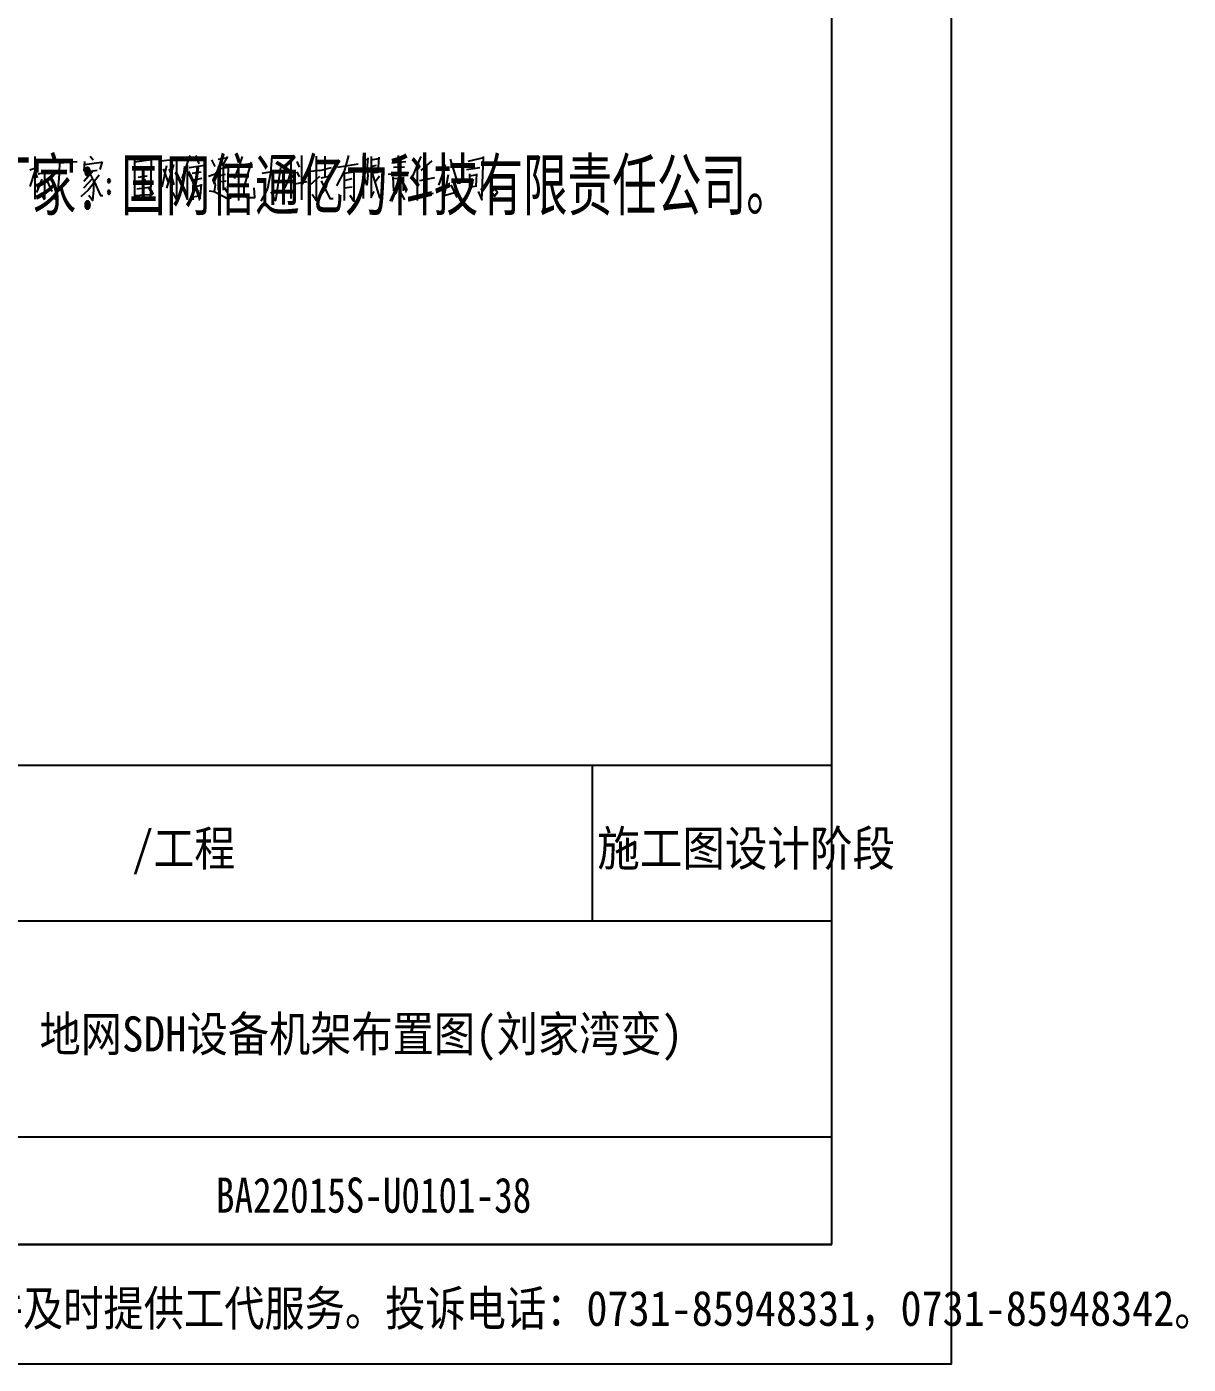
# Model space of a CAD drawing. Header units: metres. Extents: x 17 to 1264, y 17 to 859.
# Drawn here: x 988.5 to 1263.5, y 16.9 to 333.4 of the extents above; entities that cross this region are included whole.
import ezdxf

# ---------------------------------------------------------------- set-up
doc = ezdxf.new("R2010")
doc.units = ezdxf.units.M
for name, color, linetype in [('LINES', 7, 'Continuous'), ('POLYLINES', 4, 'Continuous'), ('RECTS', 7, 'Continuous'), ('TEXTS', 3, 'Continuous')]:
    doc.layers.add(name, color=color, linetype=linetype)

msp = doc.modelspace()

# ---------------------------------------------------------------- linework, layer by layer
at = {"layer": 'LINES'}
for p, q in [((1179.14, 45.22), (1179.14, 830.45)), ((990.43, 302.69), (990.43, 292.61)), ((991.72, 301.39), (993.74, 301.82)), ((996.33, 301.25), (1000.51, 301.54)), ((1002.23, 301.54), (1002.09, 299.23)), ((1002.23, 300.82), (1006.27, 301.39)), ((1003.53, 302.83), (1004.25, 301.97)), ((1006.41, 301.54), (1005.83, 299.66)), ((1014.04, 302.54), (1014.04, 292.61)), ((1014.04, 302.4), (1014.04, 293.04)), ((1018.07, 301.97), (1014.04, 301.39)), ((1017.93, 293.18), (1018.07, 302.4)), ((1020.23, 302.54), (1020.23, 293.18)), ((1020.23, 301.68), (1023.98, 302.11)), ((1023.26, 300.82), (1021.67, 295.2)), ((1027.15, 302.98), (1025.27, 297.5)), ((1028.59, 302.98), (1029.31, 300.96)), ((1032.33, 301.97), (1033.05, 300.38)), ((1033.91, 302.11), (1035.79, 302.4)), ((1034.63, 301.25), (1035.21, 300.1)), ((1036.07, 302.69), (1034.92, 300.67)), ((1039.82, 300.82), (1041.69, 301.1)), ((1051.91, 302.69), (1050.04, 300.67)), ((1051.05, 301.54), (1051.05, 292.75)), ((1052.49, 301.54), (1053.07, 300.24)), ((1053.64, 302.98), (1053.64, 292.46)), ((1059.11, 302.83), (1059.11, 297.94)), ((1062.14, 300.24), (1067.03, 300.96)), ((1068.19, 302.83), (1068.19, 292.75)), ((1068.19, 301.97), (1069.34, 302.11)), ((1069.34, 302.4), (1069.05, 299.66)), ((1070.06, 301.97), (1071.93, 302.26)), ((1074.95, 301.25), (1078.27, 301.54)), ((1076.54, 298.8), (1076.54, 302.98)), ((1081.87, 302.69), (1079.85, 298.08)), ((1084.46, 301.68), (1081.87, 299.38)), ((1096.7, 302.4), (1092.95, 301.54)), ((991.15, 300.1), (989.27, 299.52)), ((990.43, 299.23), (989.27, 295.63)), ((990.43, 299.23), (991, 297.65)), ((991.29, 298.66), (994.46, 299.23)), ((992.87, 292.61), (992.87, 298.94)), ((1004.39, 299.38), (1002.09, 296.78)), ((1002.67, 299.09), (1005.26, 299.52)), ((1003.53, 298.51), (1004.39, 296.93)), ((1004.39, 296.64), (1005.69, 298.37)), ((1014.76, 299.95), (1017.35, 300.24)), ((1017.07, 298.08), (1014.91, 297.79)), ((1016.06, 300.1), (1016.06, 295.34)), ((1021.67, 300.53), (1020.52, 295.49)), ((1020.81, 299.81), (1021.96, 296.78)), ((1022.25, 299.81), (1023.4, 296.06)), ((1026.57, 300.67), (1026.57, 292.46)), ((1027, 300.1), (1030.75, 300.67)), ((1027.72, 298.8), (1029.88, 299.09)), ((1031.61, 298.08), (1033.19, 298.66)), ((1033.91, 300.38), (1033.91, 294.77)), ((1033.91, 299.81), (1036.22, 300.24)), ((1034.35, 298.22), (1035.64, 298.51)), ((1035.07, 300.1), (1035.07, 294.77)), ((1038.67, 300.1), (1038.67, 292.32)), ((1044.28, 298.8), (1048.46, 299.52)), ((1049.75, 298.94), (1052.06, 299.38)), ((1051.05, 298.66), (1051.91, 297.36)), ((1052.49, 299.09), (1053.07, 297.94)), ((1055.66, 296.06), (1057.96, 298.08)), ((1055.8, 299.23), (1057.96, 299.52)), ((1057.96, 299.38), (1060.7, 300.1)), ((1058.25, 297.65), (1060.12, 298.08)), ((1063.72, 299.23), (1063.72, 292.32)), ((1063.72, 298.8), (1066.03, 299.09)), ((1070.06, 300.38), (1071.35, 300.67)), ((1072.07, 298.08), (1071.07, 296.64)), ((1074.09, 298.51), (1078.99, 298.94)), ((1075.24, 297.94), (1075.39, 294.62)), ((1077.98, 300.24), (1075.39, 300.1)), ((1075.39, 297.5), (1077.69, 297.65)), ((1077.69, 297.94), (1077.69, 294.62)), ((1081, 300.67), (1081, 292.32)), ((1081.58, 297.07), (1085.18, 297.79)), ((1083.31, 293.76), (1083.31, 300.67)), ((1088.35, 298.37), (1087.34, 293.47)), ((1092.67, 299.66), (1095.83, 300.1)), ((1093.39, 298.66), (1093.39, 294.77)), ((1095.11, 298.37), (1093.39, 298.08)), ((1094.97, 295.78), (1095.11, 298.66)), ((992.15, 297.36), (990.86, 294.19)), ((993.31, 297.07), (994.46, 294.48)), ((1004.11, 297.5), (1001.95, 295.2)), ((1008.14, 296.93), (1007.99, 296.93)), ((1014.62, 295.06), (1017.5, 295.49)), ((1016.35, 297.36), (1017.07, 296.21)), ((1030.03, 297.5), (1027.72, 297.07)), ((1027.87, 296.06), (1027.87, 292.46)), ((1027.87, 295.49), (1029.74, 295.92)), ((1029.88, 296.21), (1029.59, 293.47)), ((1034.35, 296.78), (1035.79, 296.93)), ((1051.63, 296.21), (1054.94, 296.78)), ((1063.72, 297.07), (1065.59, 297.5)), ((1065.59, 295.49), (1063.72, 295.2)), ((1076.83, 294.62), (1077.98, 292.46)), ((1088.92, 296.06), (1090.36, 293.04)), ((1093.39, 295.49), (1095.11, 295.78)), ((992.87, 292.46), (991.87, 294.05)), ((1008.14, 294.19), (1007.99, 294.19)), ((1014.04, 293.47), (1017.79, 293.76)), ((1027.87, 293.18), (1029.74, 293.47)), ((1036.36, 292.75), (1036.94, 293.04)), ((1081.72, 293.47), (1084.89, 294.05)), ((1086.91, 293.33), (1089.79, 294.19)), ((668.87, 158.69), (1179.07, 158.69)), ((1122.47, 121.82), (1122.47, 158.83)), ((1179.07, 158.69), (1179.07, 45.22)), ((668.87, 121.82), (1179.07, 121.82)), ((935.13, 70.7), (1179.07, 70.7)), ((87.76, 45.22), (1179.14, 45.22)), ((1179.07, 45.22), (668.87, 45.22))]:
    msp.add_line(p, q, dxfattribs=at)
at = {"layer": 'POLYLINES'}
for points in [[(996.33, 301.68), (996.19, 298.51), (995.9, 294.91), (995.18, 292.46)], [(1023.98, 302.69), (1023.98, 292.61), (1023.11, 294.19)], [(1039.53, 302.69), (1038.67, 300.1), (1037.66, 297.5)], [(1041.69, 301.39), (1039.96, 295.49), (1039.96, 294.05), (1040.68, 293.04), (1042.55, 293.04), (1042.41, 295.34)], [(1046.59, 302.83), (1046.3, 298.8), (1045.58, 295.06), (1043.99, 292.18)], [(1057.1, 302.83), (1057.1, 292.32), (1056.09, 293.76)], [(1064.73, 302.98), (1063.72, 299.23), (1061.85, 295.78)], [(1070.06, 302.69), (1070.06, 293.04), (1070.78, 294.48)], [(1071.93, 302.54), (1071.64, 298.94), (1070.06, 298.8)], [(1087.63, 300.82), (1086.76, 297.94), (1086.04, 295.92)], [(1088.78, 302.11), (1090.51, 296.5), (1091.23, 296.5)], [(1095.4, 294.48), (1096.27, 292.46), (1096.41, 294.19), (1096.7, 302.69)], [(1033.34, 298.94), (1032.91, 296.93), (1033.19, 296.06), (1032.91, 294.48)], [(1036.22, 300.53), (1036.07, 294.19), (1035.35, 295.34)], [(1048.6, 300.1), (1047.45, 292.32), (1046.44, 294.34)], [(1051.05, 299.23), (1050.47, 297.22), (1049.61, 295.2)], [(1060.12, 298.37), (1059.4, 295.49), (1058.54, 294.19), (1057.24, 292.32)], [(1066.03, 299.38), (1066.03, 292.18), (1065.16, 293.47)], [(1069.05, 299.66), (1069.34, 298.22), (1069.05, 296.06), (1068.62, 297.5)], [(1070.35, 298.8), (1072.07, 293.04), (1072.79, 293.04)], [(1004.39, 296.35), (1003.1, 294.77), (1001.37, 293.18)], [(1004.39, 296.93), (1004.39, 294.77), (1004.11, 292.32), (1003.24, 293.47)], [(1004.54, 296.78), (1005.98, 293.47), (1006.55, 293.47)], [(1008.4, 296.96), (1008.02, 297.44), (1007.64, 296.96)], [(1007.64, 296.96), (1008.02, 296.49), (1008.4, 296.96)], [(1008.4, 294.25), (1008.02, 294.72), (1007.64, 294.25)], [(1008.31, 296.96), (1008.02, 297.32), (1007.74, 296.96)], [(1007.74, 296.96), (1008.02, 296.61), (1008.31, 296.96)], [(1008.31, 294.25), (1008.02, 294.6), (1007.74, 294.25)], [(1008.21, 296.96), (1008.02, 297.2), (1007.83, 296.96)], [(1007.83, 296.96), (1008.02, 296.73), (1008.21, 296.96)], [(1008.21, 294.25), (1008.02, 294.48), (1007.83, 294.25)], [(1031.75, 294.62), (1032.91, 294.48), (1036.36, 292.61)], [(1058.25, 296.93), (1060.27, 292.75), (1061.13, 292.75)], [(1076.68, 296.35), (1075.96, 294.05), (1074.52, 292.18)], [(1100.05, 294.25), (1099.3, 295.19), (1098.54, 294.25)], [(1099.96, 294.25), (1099.3, 295.07), (1098.64, 294.25)], [(1007.64, 294.25), (1008.02, 293.77), (1008.4, 294.25)], [(1007.74, 294.25), (1008.02, 293.89), (1008.31, 294.25)], [(1007.83, 294.25), (1008.02, 294.01), (1008.21, 294.25)], [(1017.93, 292.9), (1017.93, 293.18), (1017.79, 293.76)], [(1098.54, 294.25), (1099.3, 293.3), (1100.05, 294.25)], [(1098.64, 294.25), (1099.3, 293.42), (1099.96, 294.25)]]:
    msp.add_lwpolyline(points, dxfattribs=at)
at = {"layer": 'RECTS'}
msp.add_lwpolyline([(16.84, 858.82), (1207.43, 858.82), (1207.43, 16.85), (16.84, 16.85)], dxfattribs=at)

# ---------------------------------------------------------------- texts
at = {"layer": 'TEXTS'}
for s, height, width, p in [('，对桃江西变，中标厂家：国网信通亿力科技有限责任公司。', 11.88, 0.684537, (884.01, 290.09)), ('/工程', 8.3, 0.897436, (1013.47, 134.81)), ('施工图设计阶段', 8.3, 0.933333, (1123.63, 134.81)), ('地网SDH设备机架布置图(刘家湾变)', 8.3, 0.904167, (991.58, 90.89)), ('BA22015S-U0101-38', 8.3, 0.777778, (1033.34, 52.73)), ('服务承诺：接到您通知1小时内予以答复并及时提供工代服务。投诉电话：0731-85948331，0731-85948342。', 8.3, 0.883134, (811.15, 25.94))]:
    msp.add_text(s, height=height, dxfattribs=dict(at, width=width)).set_placement(p)

doc.saveas('drawing.dxf')
